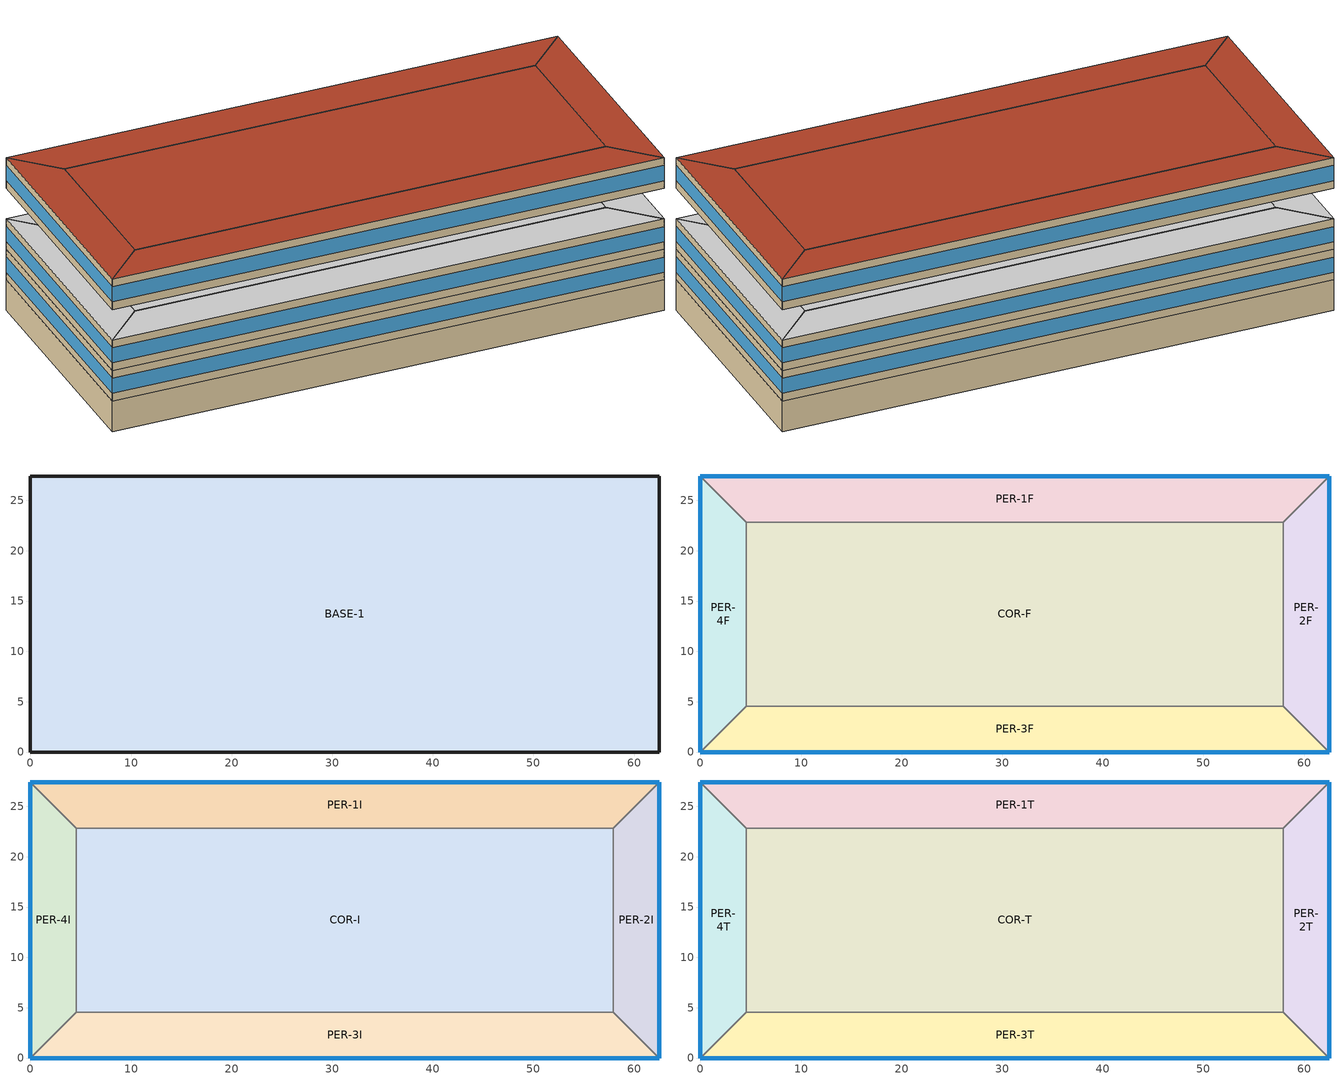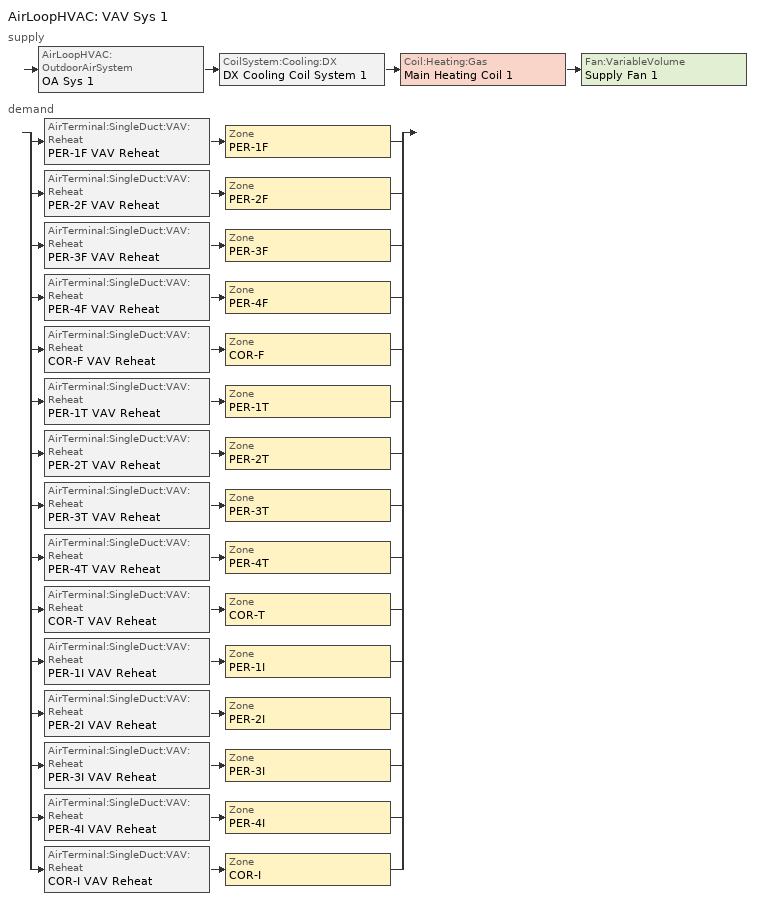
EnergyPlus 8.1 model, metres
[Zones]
BASE-1
 floor ground (SLAB-1): 62.48,27.43 62.48,0 0,0 0,27.43 z-3.66
 wall ground (SLAB-1): 62.48,27.43 0,27.43 0,0 62.48,0 62.48,27.43 z-3.66:0
PER-1F
 floor to BASE-1 (FLOOR-1): 4.57,22.86 0,27.43 62.48,27.43 57.91,22.86 z0
 wall outside (WALL-10): 62.48,27.43 0,27.43 z0:3.66
 wall to PER-4F (INTWALL-1): 0,27.43 4.57,22.86 z0:3.66
 wall to COR-F (INTWALL-1): 4.57,22.86 57.91,22.86 z0:3.66
 wall to PER-2F (INTWALL-1): 57.91,22.86 62.48,27.43 z0:3.66
 window (WINDOW_N_4_10): 62.48,27.43 0,27.43 z0.91:2.74
 ceiling adiabatic (CEILING-1): 57.91,22.86 62.48,27.43 0,27.43 4.57,22.86 z3.66
PER-2F
 floor to BASE-1 (FLOOR-1): 57.91,22.86 62.48,27.43 62.48,0 57.91,4.57 z0
 wall outside (WALL-10): 62.48,0 62.48,27.43 z0:3.66
 wall to COR-F (INTWALL-1): 57.91,22.86 57.91,4.57 z0:3.66
 wall to PER-3F (INTWALL-1): 57.91,4.57 62.48,0 z0:3.66
 window (WINDOW_NN_4_10): 62.48,0 62.48,27.43 z0.91:2.74
 ceiling adiabatic (CEILING-1): 57.91,4.57 62.48,0 62.48,27.43 57.91,22.86 z3.66
PER-3F
 floor to BASE-1 (FLOOR-1): 57.91,4.57 62.48,0 0,0 4.57,4.57 z0
 wall outside (WALL-10): 0,0 62.48,0 z0:3.66
 wall to COR-F (INTWALL-1): 57.91,4.57 4.57,4.57 z0:3.66
 wall to PER-4F (INTWALL-1): 4.57,4.57 0,0 z0:3.66
 window (WINDOW_NN_4_10): 0,0 62.48,0 z0.91:2.74
 ceiling adiabatic (CEILING-1): 4.57,4.57 0,0 62.48,0 57.91,4.57 z3.66
PER-4F
 floor to BASE-1 (FLOOR-1): 4.57,4.57 0,0 0,27.43 4.57,22.86 z0
 wall outside (WALL-10): 0,27.43 0,0 z0:3.66
 wall to COR-F (INTWALL-1): 4.57,4.57 4.57,22.86 z0:3.66
 window (WINDOW_NN_4_10): 0,27.43 0,0 z0.91:2.74
 ceiling adiabatic (CEILING-1): 4.57,22.86 0,27.43 0,0 4.57,4.57 z3.66
COR-F
 floor to BASE-1 (FLOOR-1): 57.91,22.86 57.91,4.57 4.57,4.57 4.57,22.86 z0
 ceiling adiabatic (CEILING-1): 4.57,22.86 4.57,4.57 57.91,4.57 57.91,22.86 z3.66
PER-1I
 floor adiabatic (FLOOR-1): 4.57,22.86 0,27.43 62.48,27.43 57.91,22.86 z3.66
 wall outside (WALL-10): 62.48,27.43 0,27.43 z3.66:7.32
 wall to PER-4I (INTWALL-1): 0,27.43 4.57,22.86 z3.66:7.32
 wall to COR-I (INTWALL-1): 4.57,22.86 57.91,22.86 z3.66:7.32
 wall to PER-2I (INTWALL-1): 57.91,22.86 62.48,27.43 z3.66:7.32
 window (WINDOW_N_4_10): 62.48,27.43 0,27.43 z4.57:6.4
 ceiling adiabatic (CEILING-1): 57.91,22.86 62.48,27.43 0,27.43 4.57,22.86 z7.32
PER-2I
 floor adiabatic (FLOOR-1): 57.91,22.86 62.48,27.43 62.48,0 57.91,4.57 z3.66
 wall outside (WALL-10): 62.48,0 62.48,27.43 z3.66:7.32
 wall to COR-I (INTWALL-1): 57.91,22.86 57.91,4.57 z3.66:7.32
 wall to PER-3I (INTWALL-1): 57.91,4.57 62.48,0 z3.66:7.32
 window (WINDOW_NN_4_10): 62.48,0 62.48,27.43 z4.57:6.4
 ceiling adiabatic (CEILING-1): 57.91,4.57 62.48,0 62.48,27.43 57.91,22.86 z7.32
PER-3I
 floor adiabatic (FLOOR-1): 57.91,4.57 62.48,0 0,0 4.57,4.57 z3.66
 wall outside (WALL-10): 0,0 62.48,0 z3.66:7.32
 wall to COR-I (INTWALL-1): 57.91,4.57 4.57,4.57 z3.66:7.32
 wall to PER-4I (INTWALL-1): 4.57,4.57 0,0 z3.66:7.32
 window (WINDOW_NN_4_10): 0,0 62.48,0 z4.57:6.4
 ceiling adiabatic (CEILING-1): 4.57,4.57 0,0 62.48,0 57.91,4.57 z7.32
PER-4I
 floor adiabatic (FLOOR-1): 4.57,4.57 0,0 0,27.43 4.57,22.86 z3.66
 wall outside (WALL-10): 0,27.43 0,0 z3.66:7.32
 wall to COR-I (INTWALL-1): 4.57,4.57 4.57,22.86 z3.66:7.32
 window (WINDOW_NN_4_10): 0,27.43 0,0 z4.57:6.4
 ceiling adiabatic (CEILING-1): 4.57,22.86 0,27.43 0,0 4.57,4.57 z7.32
COR-I
 floor adiabatic (FLOOR-1): 57.91,22.86 57.91,4.57 4.57,4.57 4.57,22.86 z3.66
 ceiling adiabatic (CEILING-1): 4.57,22.86 4.57,4.57 57.91,4.57 57.91,22.86 z7.32
PER-1T
 floor adiabatic (FLOOR-1): 4.57,22.86 0,27.43 62.48,27.43 57.91,22.86 z10.97
 wall outside (WALL-10): 62.48,27.43 0,27.43 z10.97:14.63
 wall to PER-4T (INTWALL-1): 0,27.43 4.57,22.86 z10.97:14.63
 wall to COR-T (INTWALL-1): 4.57,22.86 57.91,22.86 z10.97:14.63
 wall to PER-2T (INTWALL-1): 57.91,22.86 62.48,27.43 z10.97:14.63
 window (WINDOW_N_4_10): 62.48,27.43 0,27.43 z11.89:13.72
 roof outside (ROOF-10): 57.91,22.86 62.48,27.43 0,27.43 4.57,22.86 z14.63
PER-2T
 floor adiabatic (FLOOR-1): 57.91,22.86 62.48,27.43 62.48,0 57.91,4.57 z10.97
 wall outside (WALL-10): 62.48,0 62.48,27.43 z10.97:14.63
 wall to COR-T (INTWALL-1): 57.91,22.86 57.91,4.57 z10.97:14.63
 wall to PER-3T (INTWALL-1): 57.91,4.57 62.48,0 z10.97:14.63
 window (WINDOW_NN_4_10): 62.48,0 62.48,27.43 z11.89:13.72
 roof outside (ROOF-10): 57.91,4.57 62.48,0 62.48,27.43 57.91,22.86 z14.63
PER-3T
 floor adiabatic (FLOOR-1): 57.91,4.57 62.48,0 0,0 4.57,4.57 z10.97
 wall outside (WALL-10): 0,0 62.48,0 z10.97:14.63
 wall to COR-T (INTWALL-1): 57.91,4.57 4.57,4.57 z10.97:14.63
 wall to PER-4T (INTWALL-1): 4.57,4.57 0,0 z10.97:14.63
 window (WINDOW_NN_4_10): 0,0 62.48,0 z11.89:13.72
 roof outside (ROOF-10): 4.57,4.57 0,0 62.48,0 57.91,4.57 z14.63
PER-4T
 floor adiabatic (FLOOR-1): 4.57,4.57 0,0 0,27.43 4.57,22.86 z10.97
 wall outside (WALL-10): 0,27.43 0,0 z10.97:14.63
 wall to COR-T (INTWALL-1): 4.57,4.57 4.57,22.86 z10.97:14.63
 window (WINDOW_NN_4_10): 0,27.43 0,0 z11.89:13.72
 roof outside (ROOF-10): 4.57,22.86 0,27.43 0,0 4.57,4.57 z14.63
COR-T
 floor adiabatic (FLOOR-1): 57.91,22.86 57.91,4.57 4.57,4.57 4.57,22.86 z10.97
 roof outside (ROOF-10): 4.57,22.86 4.57,4.57 57.91,4.57 57.91,22.86 z14.63
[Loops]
AirLoopHVAC 'VAV Sys 1'
 supply: AirLoopHVAC:OutdoorAirSystem 'OA Sys 1' > CoilSystem:Cooling:DX 'DX Cooling Coil System 1' > Coil:Heating:Gas 'Main Heating Coil 1' > Fan:VariableVolume 'Supply Fan 1'
 demand: split
  | AirTerminal:SingleDuct:VAV:Reheat 'PER-1F VAV Reheat' > Zone 'PER-1F'
  | AirTerminal:SingleDuct:VAV:Reheat 'PER-2F VAV Reheat' > Zone 'PER-2F'
  | AirTerminal:SingleDuct:VAV:Reheat 'PER-3F VAV Reheat' > Zone 'PER-3F'
  | AirTerminal:SingleDuct:VAV:Reheat 'PER-4F VAV Reheat' > Zone 'PER-4F'
  | AirTerminal:SingleDuct:VAV:Reheat 'COR-F VAV Reheat' > Zone 'COR-F'
  | AirTerminal:SingleDuct:VAV:Reheat 'PER-1T VAV Reheat' > Zone 'PER-1T'
  | AirTerminal:SingleDuct:VAV:Reheat 'PER-2T VAV Reheat' > Zone 'PER-2T'
  | AirTerminal:SingleDuct:VAV:Reheat 'PER-3T VAV Reheat' > Zone 'PER-3T'
  | AirTerminal:SingleDuct:VAV:Reheat 'PER-4T VAV Reheat' > Zone 'PER-4T'
  | AirTerminal:SingleDuct:VAV:Reheat 'COR-T VAV Reheat' > Zone 'COR-T'
  | AirTerminal:SingleDuct:VAV:Reheat 'PER-1I VAV Reheat' > Zone 'PER-1I'
  | AirTerminal:SingleDuct:VAV:Reheat 'PER-2I VAV Reheat' > Zone 'PER-2I'
  | AirTerminal:SingleDuct:VAV:Reheat 'PER-3I VAV Reheat' > Zone 'PER-3I'
  | AirTerminal:SingleDuct:VAV:Reheat 'PER-4I VAV Reheat' > Zone 'PER-4I'
  | AirTerminal:SingleDuct:VAV:Reheat 'COR-I VAV Reheat' > Zone 'COR-I'
[Building]
Building: North Axis {deg}=315; Terrain=City; Loads Convergence Tolerance Value=0.04; Temperature Convergence Tolerance Value {deltaC}=0.4; Solar Distribution=FullInteriorAndExterior; Maximum Number of Warmup Days=25; Minimum Number of Warmup Days=6
[SizingPeriod:DesignDay] Day of Month=21; Humidity Condition Type=Wetbulb; Barometric Pressure {Pa}=95816; Wind Direction {deg}=300; Rain Indicator=No; Snow Indicator=No; Daylight Saving Time Indicator=No; Solar Model Indicator=ASHRAEClearSky
Name | Month | Day Type | Maximum Dry-Bulb Temperature {C} | Daily Dry-Bulb Temperature Range {deltaC} | Dry-Bulb Temperature Range Modifier Type | Wetbulb or DewPoint at Maximum Dry-Bulb {C} | Wind Speed {m/s} | Sky Clearness
Climate Zone 10 Ann Htg 99.6% Condns DB | 12 | WinterDesignDay | 1.2 | 0 | DefaultMultipliers | 1.2 | 0.9 | 0
CZ_10_DDY | 8 | SummerDesignDay | 38.1 | 16.6 |  | 19.9 | 4.2 | 1
[Site:Location]
Climate_Zone_10_CA_USA_CTZRV2: Latitude {deg}=33.88; Longitude {deg}=-117.27; Time Zone {hr}=-8; Elevation {m}=469
[Site:GroundTemperature:BuildingSurface]
20.03, 20.03, 20.13, 20.3, 20.43, 20.52, 20.62, 20.77, 20.78, 20.55, 20.44, 20.2
[Material] Thermal Absorptance=0.9
Name | Roughness | Thickness {m} | Conductivity {W/m-K} | Density {kg/m3} | Specific Heat {J/kg-K} | Solar Absorptance | Visible Absorptance
Roof Membrane | VeryRough | 0.0095 | 0.16 | 1121.29 | 1460 | 0.7 | 0.7
Roof Insulation | MediumRough | 0.12988 | 0.049 | 265 | 836.8 | 0.7 | 0.7
Metal Decking | MediumSmooth | 0.0015 | 45.006 | 7680 | 418.4 | 0.7 | 0.3
GP01 1/2 GYPSUM | Smooth | 0.0127 | 0.16 | 800 | 1090 | 0.7 | 0.5
Wall Insulation [2] | MediumRough | 0.11018 | 0.045 | 265 | 836.8 | 0.7 | 0.7
1/2IN Gypsum | Smooth | 0.0127 | 0.16 | 784.9 | 830 | 0.92 | 0.92
Std Wood 6inch | MediumSmooth | 0.15 | 0.12 | 540 | 1210 | 0.7 | 0.7
Std MAT-CC05 4  MW CONCRETE | Rough | 0.1 | 0.858 | 1968 | 836.8 | 0.7 | 0.2
[Material:NoMass] Thermal Absorptance=0.9; Solar Absorptance=0.7
Name | Roughness | Thermal Resistance {m2-K/W} | Visible Absorptance
MAT-SHEATH | Rough | 0.3626 | 0.7
Std CP02 CARPET PAD | VeryRough | 0.21648 | 0.8
[WindowMaterial:Gas]
AIR 13MM: Gas Type=Air; Thickness {m}=0.0127
[WindowMaterial:Glazing] Optical Data Type=SpectralAverage; Infrared Transmittance at Normal Incidence=0
Name | Thickness {m} | Solar Transmittance at Normal Incidence | Front Side Solar Reflectance at Normal Incidence | Back Side Solar Reflectance at Normal Incidence | Visible Transmittance at Normal Incidence | Front Side Visible Reflectance at Normal Incidence | Back Side Visible Reflectance at Normal Incidence | Front Side Infrared Hemispherical Emissivity | Back Side Infrared Hemispherical Emissivity | Conductivity {W/m-K}
CLEAR 6MM | .006 | .775 | .071 | .071 | .881 | .08 | .08 | .84 | .84 | .9
GREY 6MM | .006 | .455 | .053 | .053 | .431 | .052 | .052 | .84 | .84 | .9
BRZR 6MM | 0.006 | 0.278 | 0.276 | 0.095 | 0.21 | 0.348 | 0.117 | 0.84 | 0.84 | 0.9
[Construction]
InteriorFurnishings: Std Wood 6inch
[CONSTRUCTION]
WALL-10: MAT-SHEATH, Wall Insulation [2], 1/2IN Gypsum
ROOF-10: Roof Membrane, Roof Insulation, Metal Decking
FLOOR-1; CEILING-1: Std MAT-CC05 4  MW CONCRETE, Std CP02 CARPET PAD
SLAB-1: Std MAT-CC05 4  MW CONCRETE
INTWALL-1: GP01 1/2 GYPSUM, GP01 1/2 GYPSUM
WINDOW_NN_4_10: BRZR 6MM, AIR 13MM, CLEAR 6MM
WINDOW_N_4_10: GREY 6MM, AIR 13MM, CLEAR 6MM
[ExternalInterface:FunctionalMockupUnitExport:To:Schedule]
Name | Schedule | FMU Variable | Initial Value
 | ePTSetHea | TSetHea | 20
 | ePTSetCoo | TSetCoo | 27
[ExternalInterface:FunctionalMockupUnitExport:From:Variable]
Name | Output:Variable Index Key | Output:Variable | FMU Variable
 | PER-1T LIGHTS 1 | Lights Electric Power | P_Lights_1
 | PER-1T ELECEQ 1 | Electric Equipment Electric Power | P_Equip_1
 | PER-2T LIGHTS 1 | Lights Electric Power | P_Lights_2
 | PER-2T ELECEQ 1 | Electric Equipment Electric Power | P_Equip_2
 | PER-3T LIGHTS 1 | Lights Electric Power | P_Lights_3
 | PER-3T ELECEQ 1 | Electric Equipment Electric Power | P_Equip_3
 | PER-4T LIGHTS 1 | Lights Electric Power | P_Lights_4
 | PER-4T ELECEQ 1 | Electric Equipment Electric Power | P_Equip_4
 | COR-T LIGHTS 1 | Lights Electric Power | P_Lights_5
 | COR-T ELECEQ 1 | Electric Equipment Electric Power | P_Equip_5
 | PER-1F LIGHTS 1 | Lights Electric Power | P_Lights_6
 | PER-1F ELECEQ 1 | Electric Equipment Electric Power | P_Equip_6
 | PER-2F LIGHTS 1 | Lights Electric Power | P_Lights_7
 | PER-2F ELECEQ 1 | Electric Equipment Electric Power | P_Equip_7
 | PER-3F LIGHTS 1 | Lights Electric Power | P_Lights_8
 | PER-3F ELECEQ 1 | Electric Equipment Electric Power | P_Equip_8
 | PER-4F LIGHTS 1 | Lights Electric Power | P_Lights_9
 | PER-4F ELECEQ 1 | Electric Equipment Electric Power | P_Equip_9
 | COR-F LIGHTS 1 | Lights Electric Power | P_Lights_10
 | COR-F ELECEQ 1 | Electric Equipment Electric Power | P_Equip_10
 | PER-1I LIGHTS 1 | Lights Electric Power | P_Lights_11
 | PER-1I ELECEQ 1 | Electric Equipment Electric Power | P_Equip_11
 | PER-2I LIGHTS 1 | Lights Electric Power | P_Lights_12
 | PER-2I ELECEQ 1 | Electric Equipment Electric Power | P_Equip_12
 | PER-3I LIGHTS 1 | Lights Electric Power | P_Lights_13
 | PER-3I ELECEQ 1 | Electric Equipment Electric Power | P_Equip_13
 | PER-4I LIGHTS 1 | Lights Electric Power | P_Lights_14
 | PER-4I ELECEQ 1 | Electric Equipment Electric Power | P_Equip_14
 | COR-I LIGHTS 1 | Lights Electric Power | P_Lights_15
 | COR-I ELECEQ 1 | Electric Equipment Electric Power | P_Equip_15
 | Whole Building | Facility Total Electric Demand Power | P_Tot_El_Demand
 | SUPPLY FAN 1 | Fan Electric Power | P_Fan
 | VAV SYS 1 | Air System Cooling Coil Total Cooling Energy | E_Vav_tot_Coo
 | VAV SYS 1 | Air System Heating Coil Total Heating Energy | E_Vav_tot_Hea
 | VAV SYS 1 | Air System Heating Coil Gas Energy | E_Vav_gas_Hea
 | VAV SYS 1 | Air System DX Heating Coil Electric Energy | E_Vav_DX_Hea
 | VAV SYS 1 | Air System DX Cooling Coil Electric Energy | E_Vav_DX_Coo
 | epTSetHea | Schedule Value | outTSetHea
 | epTSetCoo | Schedule Value | outTSetCoo
[Zone] Type=1; Ceiling Height {m}=3.658
Name | Multiplier | Volume {m3}
PER-1T; PER-3T; PER-1F; PER-3F | 1 | 968.436
PER-2T; PER-4T; PER-2F; PER-4F | 1 | 382.277
COR-T; COR-F | 1 | 3567.923
PER-1I; PER-3I | 2 | 968.436
PER-2I; PER-4I | 2 | 382.277
COR-I | 2 | 3567.923
BASE-1 | 1 | 6269.35
[InternalMass] Construction=InteriorFurnishings
Name | Zone | Surface Area {m2}
Internal-P1T | PER-1T | 264.8
Internal-P2T | PER-2T | 104.5
Internal-P3T | PER-3T | 264.8
Internal-P4T | PER-4T | 104.5
Internal-C1T | COR-T | 975.5
Internal-P1F | PER-1F | 264.8
Internal-P1I | PER-1I | 264.8
Internal-P2F | PER-2F | 104.5
Internal-P2I | PER-2I | 104.5
Internal-P3F | PER-3F | 264.8
Internal-P3I | PER-3I | 264.8
Internal-P4F | PER-4F | 104.5
Internal-P4I | PER-4I | 104.5
Internal-C1F | COR-F | 975.5
Internal-C1I | COR-I | 975.5
[People] Number of People Schedule=OCC-SCHED; Number of People Calculation Method=people; Fraction Radiant=0.3; Sensible Heat Fraction=AUTOCALCULATE; Activity Level Schedule=ACTIVITY_SCH; Carbon Dioxide Generation Rate {m3/s-W}=3.82E-8; Enable ASHRAE 55 Comfort Warnings=No; Mean Radiant Temperature Calculation Type=ZoneAveraged; Work Efficiency Schedule=WORK_EFF_SCH; Clothing Insulation Calculation Method=ClothingInsulationSchedule; Clothing Insulation Schedule=CLOTHING_SCH; Air Velocity Schedule=AIR_VELO_SCH; Thermal Comfort Model 1 Type=FANGER
Name | Zone or ZoneList | Number of People
PER-1F people 1 | PER-1F | 9.5
PER-2F people 1 | PER-2F | 3.8
PER-3F people 1 | PER-3F | 9.5
PER-4F people 1 | PER-4F | 3.8
COR-F people 1 | COR-F | 35
PER-1T people 1 | PER-1T | 9.5
PER-2T people 1 | PER-2T | 3.8
PER-3T people 1 | PER-3T | 9.5
PER-4T people 1 | PER-4T | 3.8
COR-T people 1 | COR-T | 35
PER-1I people 1 | PER-1I | 9.5
PER-2I people 1 | PER-2I | 3.8
PER-3I people 1 | PER-3I | 9.5
PER-4I people 1 | PER-4I | 3.8
COR-I people 1 | COR-I | 35
[Lights] Schedule=LIT-SCHED; Design Level Calculation Method=LightingLevel; Return Air Fraction=0; Fraction Radiant=0.7; Fraction Visible=0.2; Fraction Replaceable=1; Return Air Fraction Calculated from Plenum Temperature=No
Name | Zone or ZoneList | Lighting Level {W}
PER-1F Lights 1 | PER-1F | 4559.402
PER-2F Lights 1 | PER-2F | 1799.764
PER-3F Lights 1 | PER-3F | 4559.402
PER-4F Lights 1 | PER-4F | 1799.764
COR-F Lights 1 | COR-F | 16797.8
PER-1T Lights 1 | PER-1T | 4559.402
PER-2T Lights 1 | PER-2T | 1799.764
PER-3T Lights 1 | PER-3T | 4559.402
PER-4T Lights 1 | PER-4T | 1799.764
COR-T Lights 1 | COR-T | 16797.8
PER-1I Lights 1 | PER-1I | 4559.402
PER-2I Lights 1 | PER-2I | 1799.764
PER-3I Lights 1 | PER-3I | 4559.402
PER-4I Lights 1 | PER-4I | 1799.764
COR-I Lights 1 | COR-I | 16797.8
[ElectricEquipment] Schedule=EQP-SCHED; Design Level Calculation Method=EquipmentLevel; Fraction Latent=0; Fraction Radiant=0.5; Fraction Lost=0
Name | Zone or ZoneList | Design Level {W}
PER-1F ElecEq 1 | PER-1F | 5131.31
PER-2F ElecEq 1 | PER-2F | 2025.52
PER-3F ElecEq 1 | PER-3F | 5131.31
PER-4F ElecEq 1 | PER-4F | 2025.52
COR-F ElecEq 1 | COR-F | 18904.84
PER-1T ElecEq 1 | PER-1T | 5131.31
PER-2T ElecEq 1 | PER-2T | 2025.52
PER-3T ElecEq 1 | PER-3T | 5131.31
PER-4T ElecEq 1 | PER-4T | 2025.52
COR-T ElecEq 1 | COR-T | 18904.84
PER-1I ElecEq 1 | PER-1I | 5131.31
PER-2I ElecEq 1 | PER-2I | 2025.52
PER-3I ElecEq 1 | PER-3I | 5131.31
PER-4I ElecEq 1 | PER-4I | 2025.52
COR-I ElecEq 1 | COR-I | 18904.84
[ZoneInfiltration:DesignFlowRate] Schedule=INF-SCHED; Design Flow Rate Calculation Method=Flow/ExteriorArea; Flow per Exterior Surface Area {m3/s-m2}=0.000302; Constant Term Coefficient=1; Temperature Term Coefficient=0; Velocity Term Coefficient=0; Velocity Squared Term Coefficient=0
Name | Zone or ZoneList
PER-1T Infil 1 | PER-1T
PER-2T Infil 1 | PER-2T
PER-3T Infil 1 | PER-3T
PER-4T Infil 1 | PER-4T
PER-1F Infil 1 | PER-1F
PER-2F Infil 1 | PER-2F
PER-3F Infil 1 | PER-3F
PER-4F Infil 1 | PER-4F
PER-1I Infil 1 | PER-1I
PER-2I Infil 1 | PER-2I
PER-3I Infil 1 | PER-3I
PER-4I Infil 1 | PER-4I
[Sizing:Zone] Zone Cooling Design Supply Air Temperature Input Method=SupplyAirTemperature; Zone Cooling Design Supply Air Temperature {C}=14; Zone Heating Design Supply Air Temperature Input Method=SupplyAirTemperature; Zone Heating Design Supply Air Temperature {C}=50; Zone Cooling Design Supply Air Humidity Ratio {kgWater/kgDryAir}=0.009; Zone Heating Design Supply Air Humidity Ratio {kgWater/kgDryAir}=0.008; Cooling Design Air Flow Method=DesignDay; Cooling Design Air Flow Rate {m3/s}=0; Heating Design Air Flow Method=DesignDay; Heating Design Air Flow Rate {m3/s}=0
Name | Design Specification Outdoor Air Object | Zone Heating Sizing Factor | Zone Cooling Sizing Factor
PER-1F | SZ DSOA PER-1F | 0 | 0
PER-4F | SZ DSOA PER-4F
COR-F | SZ DSOA COR-F | 1.1 | 1.1
[DesignSpecification:OutdoorAir] Outdoor Air Method=flow/person; Outdoor Air Flow per Person {m3/s-person}=0.00944; Outdoor Air Flow per Zone Floor Area {m3/s-m2}=0; Outdoor Air Flow per Zone {m3/s}=0
SZ DSOA PER-1F; SZ DSOA PER-4F; SZ DSOA COR-F
[Sizing:System]
VAV Sys 1: Type of Load to Size On=sensible; Design Outdoor Air Flow Rate {m3/s}=autosize; Minimum System Air Flow Ratio=0.3; Preheat Design Temperature {C}=7; Preheat Design Humidity Ratio {kgWater/kgDryAir}=0.008; Precool Design Temperature {C}=12.8; Precool Design Humidity Ratio {kgWater/kgDryAir}=0.008; Central Cooling Design Supply Air Temperature {C}=12.8; Central Heating Design Supply Air Temperature {C}=16.7; Sizing Option=NonCoincident; 100% Outdoor Air in Cooling=No; 100% Outdoor Air in Heating=No; Central Cooling Design Supply Air Humidity Ratio {kgWater/kgDryAir}=0.0085; Central Heating Design Supply Air Humidity Ratio {kgWater/kgDryAir}=0.008; Cooling Design Air Flow Method=DesignDay; Cooling Design Air Flow Rate {m3/s}=0; Heating Design Air Flow Method=DesignDay; Heating Design Air Flow Rate {m3/s}=0
[ZoneControl:Thermostat] Control Type Schedule=Zone Control Type Sched; Control 1=DualSetPoint
Name | Zone or ZoneList
PER-1F Control | PER-1F
PER-2F Control | PER-2F
PER-3F Control | PER-3F
PER-4F Control | PER-4F
COR-F Control | COR-F
PER-1T Control | PER-1T
PER-2T Control | PER-2T
PER-3T Control | PER-3T
PER-4T Control | PER-4T
COR-T Control | COR-T
PER-1I Control | PER-1I
PER-2I Control | PER-2I
PER-3I Control | PER-3I
PER-4I Control | PER-4I
COR-I Control | COR-I
[ThermostatSetpoint:DualSetpoint]
DualSetPoint: Heating Setpoint Temperature Schedule=ePTSetHea; Cooling Setpoint Temperature Schedule=ePTSetCoo
[AirTerminal:SingleDuct:VAV:Reheat] Availability Schedule=ReheatCoilAvailSched; Maximum Air Flow Rate {m3/s}=autosize; Zone Minimum Air Flow Input Method=Constant; Constant Minimum Air Flow Fraction=0.3; Maximum Hot Water or Steam Flow Rate {m3/s}=0; Minimum Hot Water or Steam Flow Rate {m3/s}=0; Convergence Tolerance=0.001; Damper Heating Action=Reverse
Name | Reheat Coil
PER-1F VAV Reheat | PER-1F Zone Coil
PER-2F VAV Reheat | PER-2F Zone Coil
PER-3F VAV Reheat | PER-3F Zone Coil
PER-4F VAV Reheat | PER-4F Zone Coil
COR-F VAV Reheat | COR-F Zone Coil
PER-1T VAV Reheat | PER-1T Zone Coil
PER-2T VAV Reheat | PER-2T Zone Coil
PER-3T VAV Reheat | PER-3T Zone Coil
PER-4T VAV Reheat | PER-4T Zone Coil
COR-T VAV Reheat | COR-T Zone Coil
PER-1I VAV Reheat | PER-1I Zone Coil
PER-2I VAV Reheat | PER-2I Zone Coil
PER-3I VAV Reheat | PER-3I Zone Coil
PER-4I VAV Reheat | PER-4I Zone Coil
COR-I VAV Reheat | COR-I Zone Coil
[Zone equipment]
PER-1F: PER-1F VAV Reheat
PER-2F: PER-2F VAV Reheat
PER-3F: PER-3F VAV Reheat
PER-4F: PER-4F VAV Reheat
COR-F: COR-F VAV Reheat
PER-1T: PER-1T VAV Reheat
PER-2T: PER-2T VAV Reheat
PER-3T: PER-3T VAV Reheat
PER-4T: PER-4T VAV Reheat
COR-T: COR-T VAV Reheat
PER-1I: PER-1I VAV Reheat
PER-2I: PER-2I VAV Reheat
PER-3I: PER-3I VAV Reheat
PER-4I: PER-4I VAV Reheat
COR-I: COR-I VAV Reheat
[Fan:VariableVolume]
Supply Fan 1: Availability Schedule=FanAvailSched; Fan Total Efficiency=0.6045; Pressure Rise {Pa}=1017.592; Maximum Flow Rate {m3/s}=AUTOSIZE; Fan Power Minimum Flow Rate Input Method=FixedFlowRate; Fan Power Minimum Air Flow Rate {m3/s}=0; Motor Efficiency=0.93; Motor In Airstream Fraction=1; Fan Power Coefficient 1=0.0407599; Fan Power Coefficient 2=0.088045; Fan Power Coefficient 3=-0.0729261; Fan Power Coefficient 4=0.94374; Fan Power Coefficient 5=0
[Coil:Cooling:DX:TwoSpeed]
Main Cooling Coil 1: Availability Schedule=CoolingCoilAvailSched; High Speed Gross Rated Total Cooling Capacity {W}=AUTOSIZE; High Speed Rated Sensible Heat Ratio=AUTOSIZE; High Speed Gross Rated Cooling COP {W/W}=3.23372; High Speed Rated Air Flow Rate {m3/s}=AUTOSIZE; Total Cooling Capacity Function of Temperature Curve=VAV_1_CoolCStandard10Ton_CapFT; Total Cooling Capacity Function of Flow Fraction Curve=VAV_1_CoolCStandard10Ton_CapFF; Energy Input Ratio Function of Temperature Curve=VAV_1_CoolCStandard10Ton_EIRFT; Energy Input Ratio Function of Flow Fraction Curve=VAV_1_CoolCStandard10Ton_EIRFFF; Part Load Fraction Correlation Curve=VAV_1_CoolCStandard10Ton_PLR; Low Speed Gross Rated Total Cooling Capacity {W}=AUTOSIZE; Low Speed Gross Rated Sensible Heat Ratio=AUTOSIZE; Low Speed Gross Rated Cooling COP {W/W}=3.28187; Low Speed Rated Air Flow Rate {m3/s}=AUTOSIZE; Low Speed Total Cooling Capacity Function of Temperature Curve=VAV_1_CoolCStandard10Ton_CapFT; Low Speed Energy Input Ratio Function of Temperature Curve=VAV_1_CoolCStandard10Ton_EIRFT
[Coil:Heating:Gas] Availability Schedule=ReheatCoilAvailSched; Gas Burner Efficiency=0.8; Nominal Capacity {W}=autosize
PER-1F Zone Coil; PER-2F Zone Coil; PER-3F Zone Coil; PER-4F Zone Coil; COR-F Zone Coil; PER-1T Zone Coil; PER-2T Zone Coil; PER-3T Zone Coil; PER-4T Zone Coil; COR-T Zone Coil; PER-1I Zone Coil; PER-2I Zone Coil; PER-3I Zone Coil; PER-4I Zone Coil; COR-I Zone Coil; Main heating Coil 1
[CoilSystem:Cooling:DX]
DX Cooling Coil System 1: Availability Schedule=CoolingCoilAvailSched; Cooling Coil=Main Cooling Coil 1
[Controller:OutdoorAir]
OA Controller 1: Minimum Outdoor Air Flow Rate {m3/s}=autosize; Maximum Outdoor Air Flow Rate {m3/s}=autosize; Economizer Control Type=DifferentialDryBulb; Economizer Control Action Type=ModulateFlow; Economizer Maximum Limit Dry-Bulb Temperature {C}=28; Economizer Maximum Limit Enthalpy {J/kg}=64000; Economizer Minimum Limit Dry-Bulb Temperature {C}=-100; Lockout Type=NoLockout; Minimum Limit Type=ProportionalMinimum; Minimum Outdoor Air Schedule=Min OA Sched
[AirLoopHVAC]
VAV Sys 1: Design Supply Air Flow Rate {m3/s}=autosize
[AvailabilityManager:Scheduled]
VAV Sys 1 Avail: Schedule=FanAvailSched
[SetpointManager:Scheduled]
Supply Air Temp Manager 1: Control Variable=Temperature; Schedule=Seasonal Reset Supply Air Temp Sch; Setpoint Node or NodeList=Supply Air Temp Nodes 1
[SetpointManager:MixedAir]
Mixed Air and Coil Exit Temp Manager 1: Control Variable=Temperature; Setpoint Node or NodeList=Supply Fan Upstream Nodes
[Schedule:Day:Hourly]
FAN-SCHED-1-1; CPP-FAN-SCHED-1-1; CHILLER-SCHED-1-1; CPP-CHILLER-SCHED-1-1: 0, 0, 0, 0, 1, 1, 1, 1, 1, 1, 1, 1, 1, 1, 1, 1, 1, 1, 1, 1, 1, 1, 0, 0
FAN-SCHED-1-2; CHILLER-SCHED-1-2: 0, 0, 0, 0, 0, 0, 0, 0, 0, 0, 0, 0, 0, 0, 0, 0, 0, 0, 0, 0, 0, 0, 0, 0
OCCDAY-2: 0, 0, 0, 0, 0, 0, 0, 0.07, 0.13, 0.2, 0.2, 0.1, 0, 0, 0, 0, 0, 0, 0, 0, 0, 0, 0, 0
LITDAY-1; CPP-LITDAY-1; EQPDAY-1; CPP-EQPDAY-1: 0.32, 0.32, 0.32, 0.32, 0.37, 0.39, 0.42, 0.59, 0.85, 0.9, 0.94, 0.98, 1, 1, 1, 1, 0.98, 0.93, 0.75, 0.55, 0.51, 0.41, 0.36, 0.32
LITDAY-2: 0.32, 0.32, 0.32, 0.32, 0.32, 0.32, 0.32, 0.32, 0.32, 0.32, 0.32, 0.32, 0.32, 0.32, 0.32, 0.32, 0.32, 0.32, 0.32, 0.32, 0.32, 0.32, 0.32, 0.32
INFIL-1; CPP-INFIL-1: 0, 1, 1, 1, 1, 0, 0, 0, 0, 0, 0, 0, 0, 0, 0, 0, 0, 0, 0, 0, 0, 0, 0, 1
INFIL-2: 0, 1, 1, 1, 1, 1, 1, 1, 1, 1, 1, 1, 1, 1, 1, 1, 1, 1, 1, 1, 1, 1, 1, 1
EQPDAY-2: 0.4, 0.4, 0.4, 0.4, 0.4, 0.4, 0.4, 0.4, 0.4, 0.4, 0.4, 0.4, 0.4, 0.4, 0.4, 0.4, 0.4, 0.4, 0.4, 0.4, 0.4, 0.4, 0.4, 0.4
OCCDAY-1; CPP-OCCDAY-1: 0, 0, 0, 0, 0, 0, 0.1, 0.2, 0.95, 0.95, 0.95, 0.95, 0.5, 0.95, 0.95, 0.95, 0.95, 0.3, 0.3, 0.1, 0.05, 0.05, 0.05, 0.05
Dual Daily Control: 4, 4, 4, 4, 4, 4, 4, 4, 4, 4, 4, 4, 4, 4, 4, 4, 4, 4, 4, 4, 4, 4, 4, 4
Min OA-1-1: 0.02, 0.02, 0.02, 0.02, 0.02, 0.02, 1, 1, 1, 1, 1, 1, 1, 1, 1, 1, 1, 1, 0.02, 0.02, 0.02, 0.02, 0.02, 0.02
Summer Supply Air Temp Day Sch: 12.7778, 12.7778, 12.7778, 12.7778, 12.7778, 12.7778, 12.7778, 12.7778, 12.7778, 12.7778, 12.7778, 12.7778, 12.7778, 12.7778, 12.7778, 12.7778, 12.7778, 12.7778, 12.7778, 12.7778, 12.7778, 12.7778, 12.7778, 12.7778
Winter Supply Air Temp Day Sch: 17, 17, 17, 17, 17, 17, 17, 17, 17, 17, 17, 17, 17, 17, 17, 17, 17, 17, 17, 17, 17, 17, 17, 17
[Schedule:Week:Daily]
OCC-SCHED-1: OCCDAY-2, OCCDAY-1, OCCDAY-1, OCCDAY-1, OCCDAY-1, OCCDAY-1, OCCDAY-2, OCCDAY-2, OCCDAY-1, OCCDAY-2, CPP-OCCDAY-1, OCCDAY-1
LIT-SCHED-1: LITDAY-2, LITDAY-1, LITDAY-1, LITDAY-1, LITDAY-1, LITDAY-1, LITDAY-2, LITDAY-2, LITDAY-1, LITDAY-2, CPP-LITDAY-1, LITDAY-1
INF-SCHED-1: INFIL-2, INFIL-1, INFIL-1, INFIL-1, INFIL-1, INFIL-1, INFIL-2, INFIL-2, INFIL-1, INFIL-2, CPP-INFIL-1, INFIL-1
FAN-SCHED-1: FAN-SCHED-1-2, FAN-SCHED-1-1, FAN-SCHED-1-1, FAN-SCHED-1-1, FAN-SCHED-1-1, FAN-SCHED-1-1, FAN-SCHED-1-2, FAN-SCHED-1-2, FAN-SCHED-1-1, FAN-SCHED-1-1, CPP-FAN-SCHED-1-1, FAN-SCHED-1-1
EQP-SCHED-1: EQPDAY-2, EQPDAY-1, EQPDAY-1, EQPDAY-1, EQPDAY-1, EQPDAY-1, EQPDAY-2, EQPDAY-2, EQPDAY-1, EQPDAY-2, CPP-EQPDAY-1, EQPDAY-1
Dual Weekly Control: Dual Daily Control, Dual Daily Control, Dual Daily Control, Dual Daily Control, Dual Daily Control, Dual Daily Control, Dual Daily Control, Dual Daily Control, Dual Daily Control, Dual Daily Control, Dual Daily Control, Dual Daily Control
Min OA Week Sch: Min OA-1-1, Min OA-1-1, Min OA-1-1, Min OA-1-1, Min OA-1-1, Min OA-1-1, Min OA-1-1, Min OA-1-1, Min OA-1-1, Min OA-1-1, Min OA-1-1, Min OA-1-1
CoolingCoilAvail Week Sch-1: CHILLER-SCHED-1-2, CHILLER-SCHED-1-1, CHILLER-SCHED-1-1, CHILLER-SCHED-1-1, CHILLER-SCHED-1-1, CHILLER-SCHED-1-1, CHILLER-SCHED-1-2, CHILLER-SCHED-1-2, CHILLER-SCHED-1-1, CHILLER-SCHED-1-1, CPP-CHILLER-SCHED-1-1, CHILLER-SCHED-1-1
CoolingCoilAvail Week Sch-2: CHILLER-SCHED-1-2, CHILLER-SCHED-1-2, CHILLER-SCHED-1-2, CHILLER-SCHED-1-2, CHILLER-SCHED-1-2, CHILLER-SCHED-1-2, CHILLER-SCHED-1-2, CHILLER-SCHED-1-2, CHILLER-SCHED-1-1, CHILLER-SCHED-1-1, CPP-CHILLER-SCHED-1-1, CHILLER-SCHED-1-1
ReheatingCoilAvail Week Sch-1: FAN-SCHED-1-1, FAN-SCHED-1-1, FAN-SCHED-1-1, FAN-SCHED-1-1, FAN-SCHED-1-1, FAN-SCHED-1-1, FAN-SCHED-1-1, FAN-SCHED-1-1, FAN-SCHED-1-1, FAN-SCHED-1-1, FAN-SCHED-1-1, FAN-SCHED-1-1
Summer Supply Air Temp Week Sch: Summer Supply Air Temp Day Sch, Summer Supply Air Temp Day Sch, Summer Supply Air Temp Day Sch, Summer Supply Air Temp Day Sch, Summer Supply Air Temp Day Sch, Summer Supply Air Temp Day Sch, Summer Supply Air Temp Day Sch, Summer Supply Air Temp Day Sch, Summer Supply Air Temp Day Sch, Summer Supply Air Temp Day Sch, Summer Supply Air Temp Day Sch, Summer Supply Air Temp Day Sch
Winter Supply Air Temp Week Sch: Winter Supply Air Temp Day Sch, Winter Supply Air Temp Day Sch, Winter Supply Air Temp Day Sch, Winter Supply Air Temp Day Sch, Winter Supply Air Temp Day Sch, Winter Supply Air Temp Day Sch, Winter Supply Air Temp Day Sch, Winter Supply Air Temp Day Sch, Winter Supply Air Temp Day Sch, Winter Supply Air Temp Day Sch, Winter Supply Air Temp Day Sch, Winter Supply Air Temp Day Sch
[Schedule:Year]
OCC-SCHED: OCC-SCHED-1, 1, 1, 12, 31
LIT-SCHED: LIT-SCHED-1, 1, 1, 12, 31
EQP-SCHED: EQP-SCHED-1, 1, 1, 12, 31
INF-SCHED: INF-SCHED-1, 1, 1, 12, 31
Zone Control Type Sched: Dual Weekly Control, 1, 1, 12, 31
Min OA Sched: Min OA Week Sch, 1, 1, 12, 31
FanAvailSched: FAN-SCHED-1, 1, 1, 12, 31
ReheatCoilAvailSched: ReheatingCoilAvail Week Sch-1, 1, 1, 12, 31
CoolingCoilAvailSched: CoolingCoilAvail Week Sch-2, 1, 1, 2, 28, CoolingCoilAvail Week Sch-1, 3, 1, 11, 30, CoolingCoilAvail Week Sch-2, 12, 1, 12, 31
Seasonal Reset Supply Air Temp Sch: Winter Supply Air Temp Week Sch, 1, 1, 3, 31, Summer Supply Air Temp Week Sch, 4, 1, 9, 30, Winter Supply Air Temp Week Sch, 10, 1, 12, 31
[Schedule:Compact]
ACTIVITY_SCH: Through: 12/31, For: AllDays, Until: 24:00, 120
WORK_EFF_SCH: Through: 12/31, For: AllDays, Until: 24:00, 0
AIR_VELO_SCH: Through: 12/31, For: AllDays, Until: 24:00, 0.2
CLOTHING_SCH: Through: 04/30, For: AllDays, Until: 24:00, 1, Through: 09/30, For: AllDays, Until: 24:00, 0.5, Through: 12/31, For: AllDays, Until: 24:00, 1
[Curve:Quadratic]
Name | Coefficient1 Constant | Coefficient2 x | Coefficient3 x**2 | Minimum Value of x | Maximum Value of x
VAV_1_CoolCStandard10Ton_CapFF | 0.77136 | 0.34053 | -0.11088 | 0.75918 | 1.13877
VAV_1_CoolCStandard10Ton_EIRFFF | 1.2055 | -0.32953 | 0.12308 | 0.75918 | 1.13877
VAV_1_CoolCStandard10Ton_PLR | 0.771 | 0.229 | 0 | 0 | 1
[Curve:Biquadratic] Minimum Value of x=17; Maximum Value of x=22; Minimum Value of y=13; Maximum Value of y=46
Name | Coefficient1 Constant | Coefficient2 x | Coefficient3 x**2 | Coefficient4 y | Coefficient5 y**2 | Coefficient6 x*y
VAV_1_CoolCStandard10Ton_CapFT | 0.42415 | 0.04426 | -0.00042 | 0.00333 | -0.00008 | -0.00021
VAV_1_CoolCStandard10Ton_EIRFT | 1.23649 | -0.02431 | 0.00057 | -0.01434 | 0.00063 | -0.00038
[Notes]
== START FMU INPUTS
== This section has been added by Thierry N to support export
== of EnergyPlus as a Functional Mock-up Unit for co-simulation
== Note that the ThermostatSetpoint:DualSetpoint has
== been modified and now uses the values coming from:
== ExternalInterface:FunctionalMockupUnitExport:To:Schedule
== END FMU INPUTS
== FORMER ENERGY PLUS OUTPUTS THAT NEED TO B EREDIRECTED AS FMU OUTPUTS
Output:Variable,*,Lights Electric Power,timestep; 			   != **ZONE_NAME** LIGHTS 1:Lights Electric Power,timestep;
Output:Variable,*,Electric Equipment Electric Power,timestep;            != **ZONE_NAME** ELECEQ 1:Electric Equipment Electric Power [W](TimeStep)
Output:Variable,*,Facility Total Electric Demand Power,timestep;         != Whole Building,Facility Total Electric Demand Power,timestep;
Output:Variable,*,Fan Electric Power,timestep;                           != SUPPLY FAN 1:Fan Electric Power [W](TimeStep)
Output:Variable,*,Air System Cooling Coil Total Cooling Energy,timestep; != VAV SYS 1:Air System Cooling Coil Total Cooling Energy [J](TimeStep)
Output:Variable,*,Air System Heating Coil Total Heating Energy,timestep; != VAV SYS 1:Air System Heating Coil Total Heating Energy [J](TimeStep)
Output:Variable,*,Air System Heating Coil Gas Energy,timestep;           != VAV SYS 1:Air System Heating Coil Gas Energy [J](TimeStep)
Output:Variable,*,Air System DX Heating Coil Electric Energy,timestep;   != VAV SYS 1:Air System DX Heating Coil Electric Energy [J](TimeStep)
Output:Variable,*,Air System DX Cooling Coil Electric Energy,timestep;   != VAV SYS 1:Air System DX Cooling Coil Electric Energy [J](TimeStep)
== STARTING THE LIST OF: External outputs + output:variable mapped
== This is done for every zone in the following list
== ['PER-1T', 'PER-2T', 'PER-3T', 'PER-4T', 'COR-T', 'PER-1F', 'PER-2F', 'PER-3F', 'PER-4F', 'COR-F', 'PER-1I', 'PER-2I', 'PER-3I', 'PER-4I', 'COR-I']
** ZONE: PER-1T
** ZONE: PER-2T
** ZONE: PER-3T
** ZONE: PER-4T
** ZONE: COR-T
** ZONE: PER-1F
** ZONE: PER-2F
